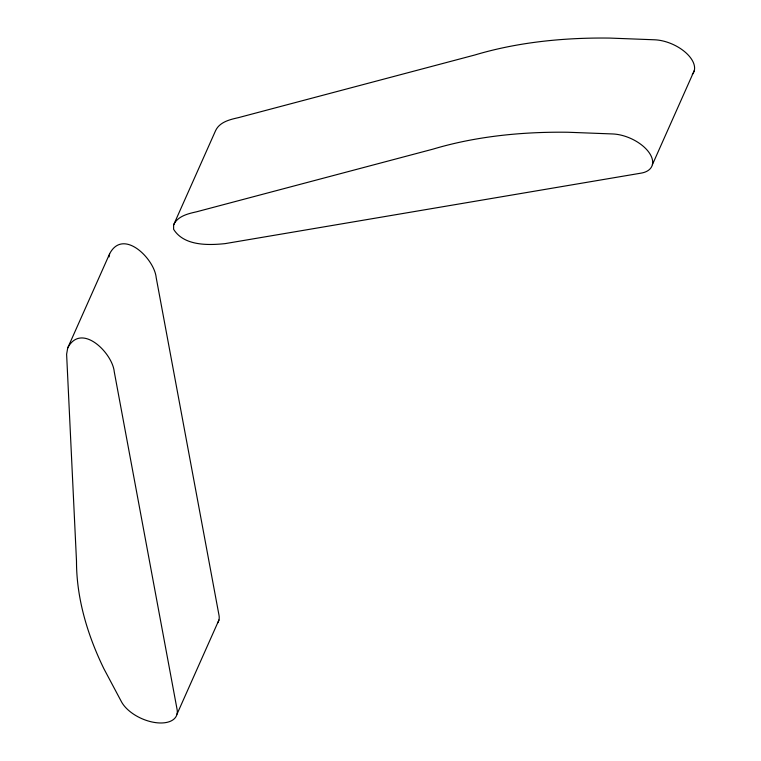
<?xml version="1.0" encoding="UTF-8"?>
<svg xmlns="http://www.w3.org/2000/svg" width="761" height="761" viewBox="0 0 761 761"><rect width="100%" height="100%" fill="white"/><g stroke="black" fill="none" stroke-linecap="round" stroke-linejoin="round"><path stroke-width="1.14" d="M173.632 224.856L173.603 229.28C183.905 245.898 207.743 245.394 225.037 243.634L641.133 173.127A30.763 16.799 24 0 0 648.943 152.371A30.763 16.799 24 0 0 612.947 133.965L568.039 132.252A514.693 281.075 24 0 0 432.952 149.146L196.538 211.805C188.015 213.689 177.627 216.143 173.632 224.856L215.563 130.692C219.558 121.979 229.936 119.534 238.459 117.641L474.874 54.982A514.693 281.075 24 0 1 609.961 38.088L654.879 39.8A30.763 16.799 24 0 1 686.327 53.146A30.763 16.799 24 0 1 692.291 74.407M67.7 347.967L66.616 354.236L76.5 561.152A514.693 281.075 24 0 0 103.896 668.738L121.56 701.946A30.763 16.799 24 0 0 155.596 722.617A30.763 16.799 24 0 0 177.094 709.499L114.245 371.701C112.457 352.961 81.256 321.836 67.7 347.967L109.622 253.803C123.177 227.672 154.388 258.797 156.176 277.537L219.016 615.335A30.763 16.799 24 0 1 217.598 622.993M109.08 256.933L109.622 253.803M177.018 714.141L218.949 619.977M652.386 164.68L694.308 70.516"/></g></svg>
